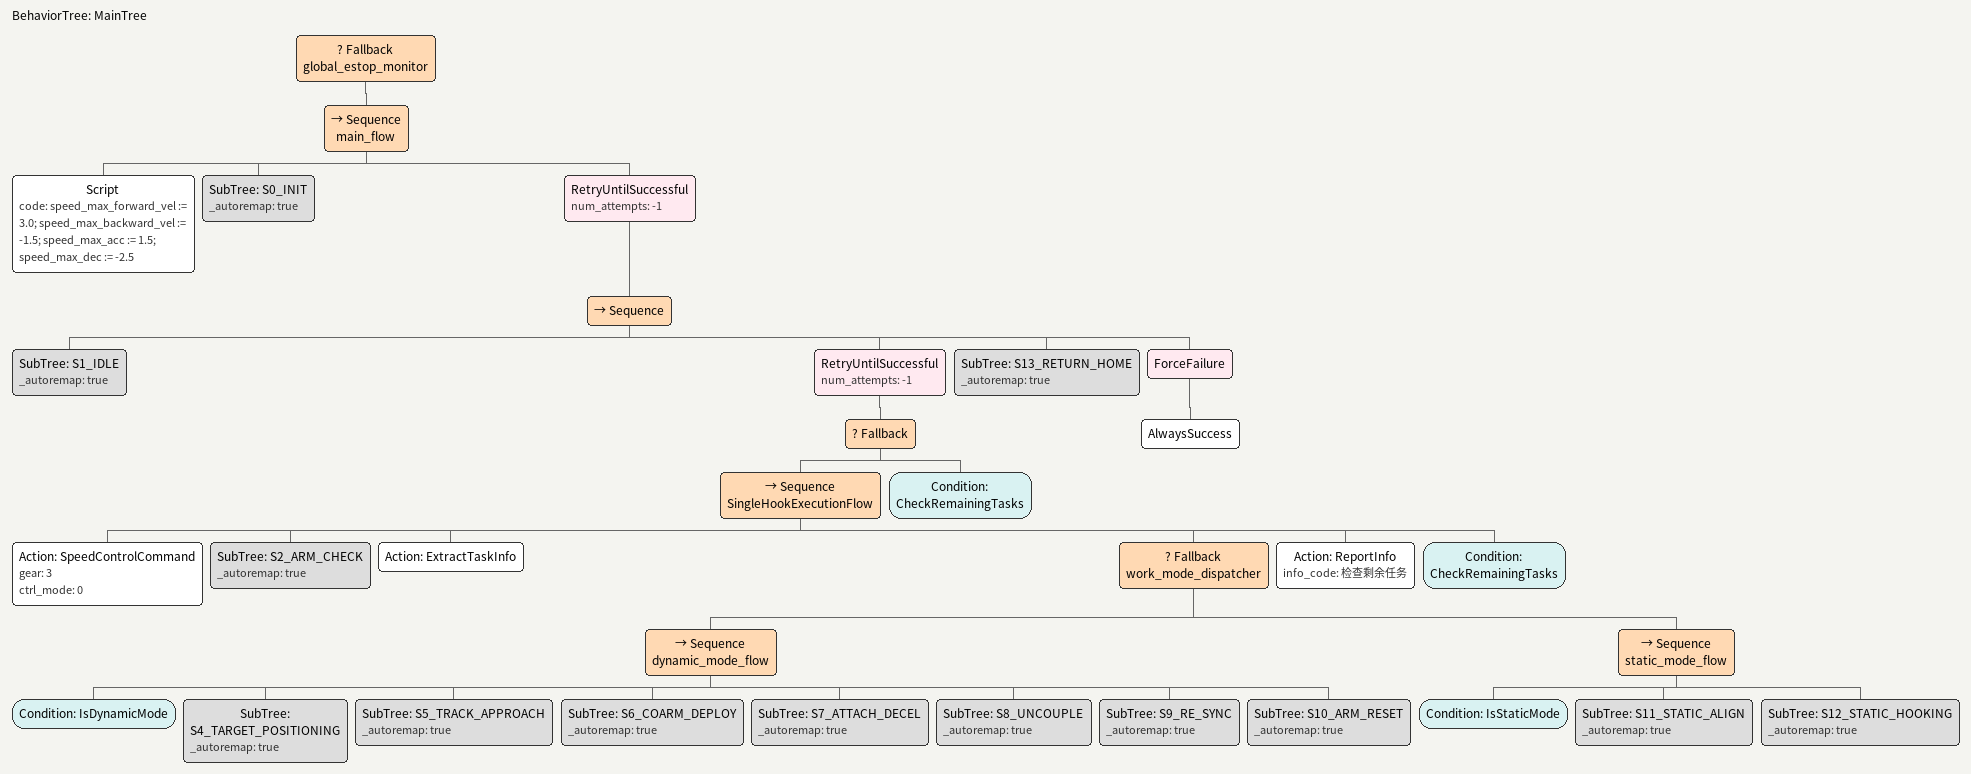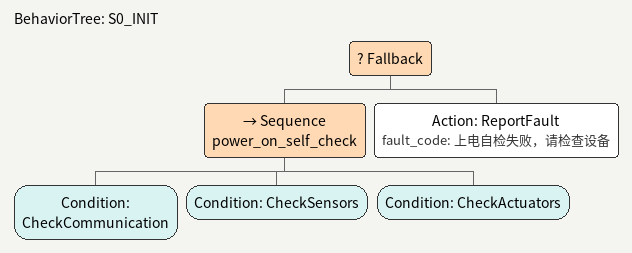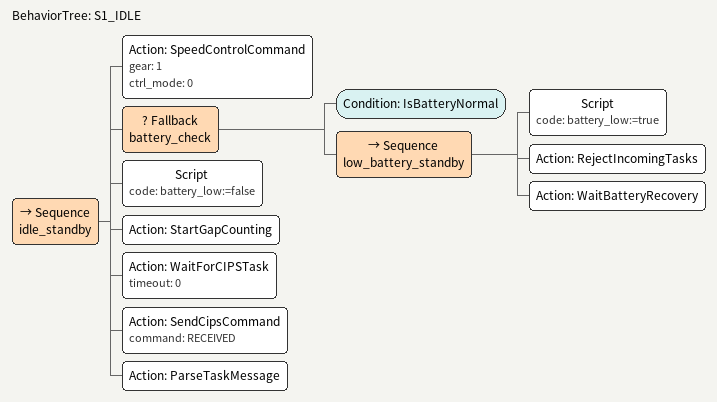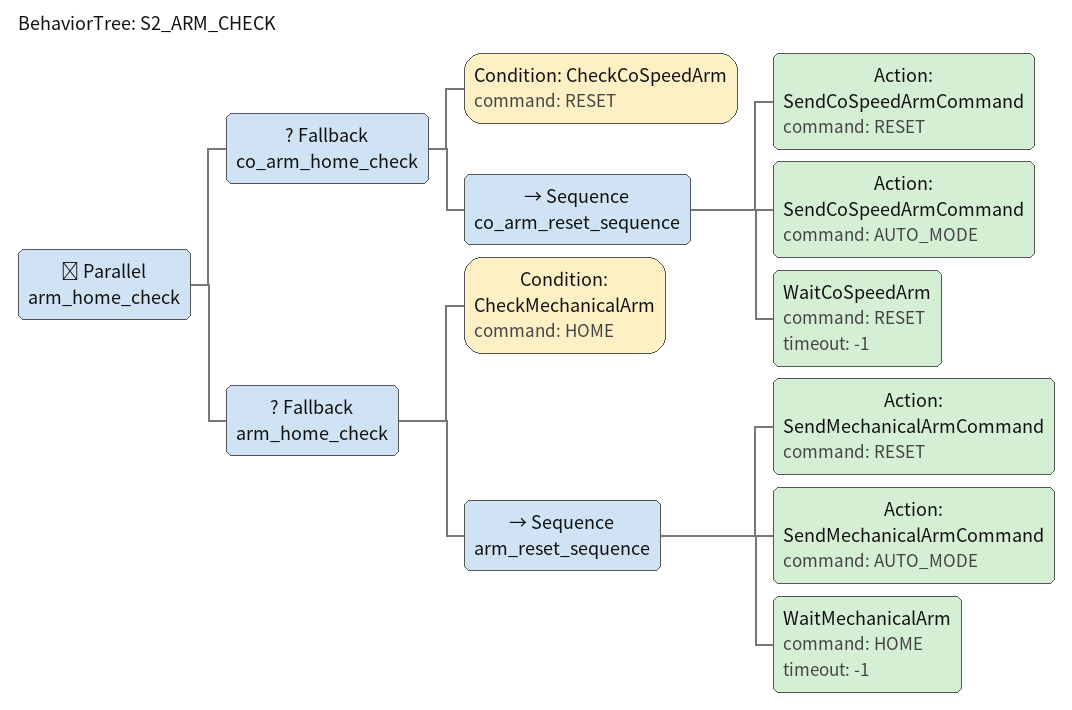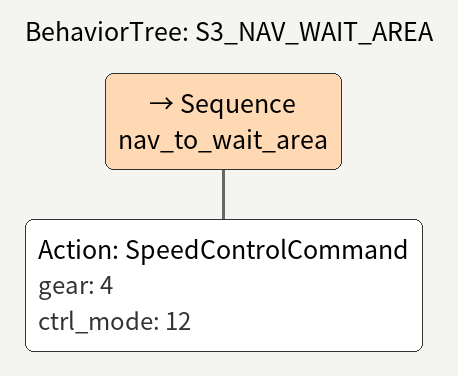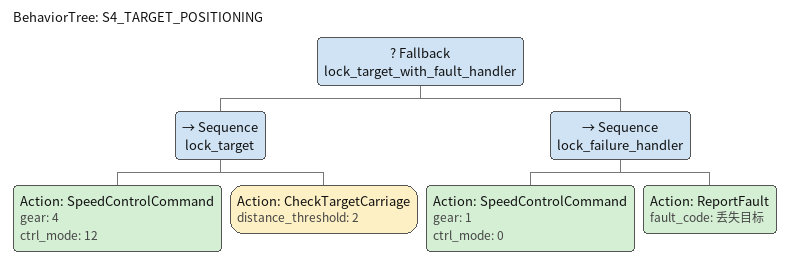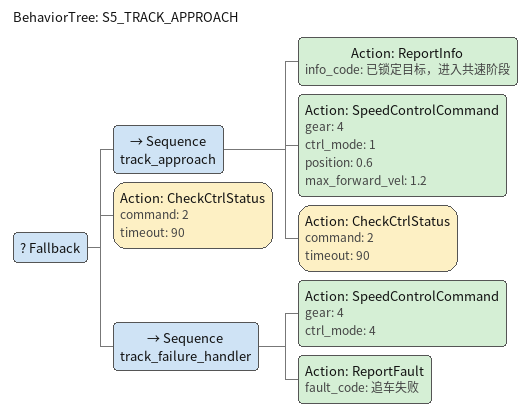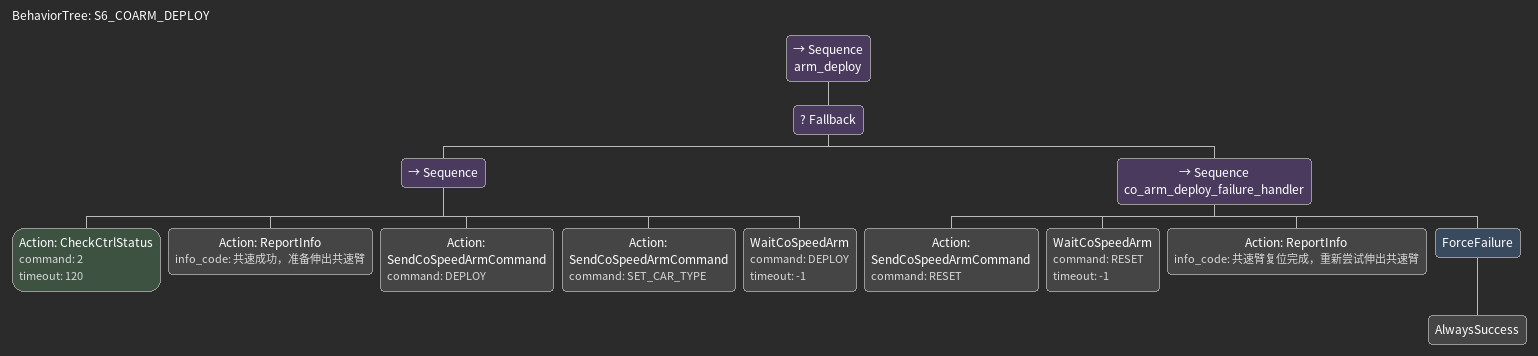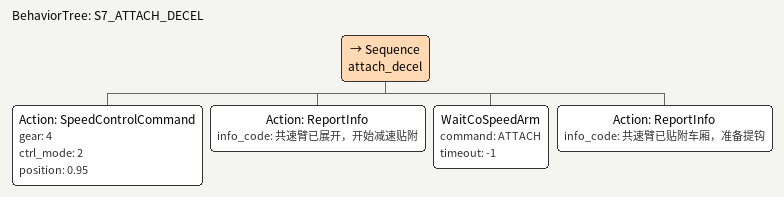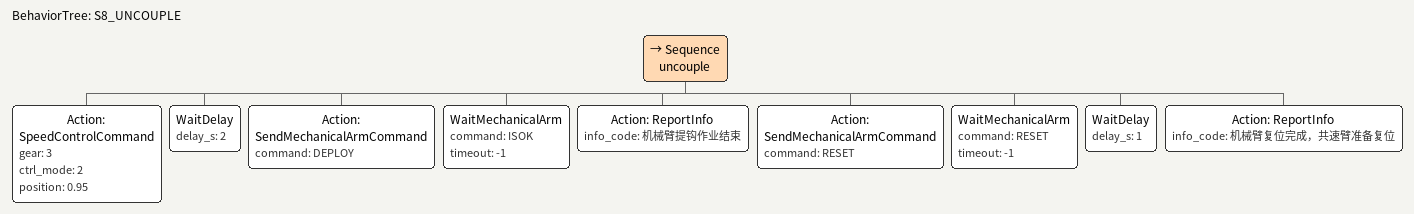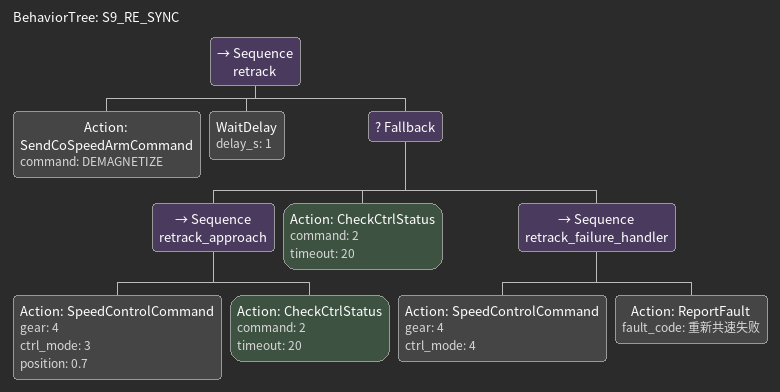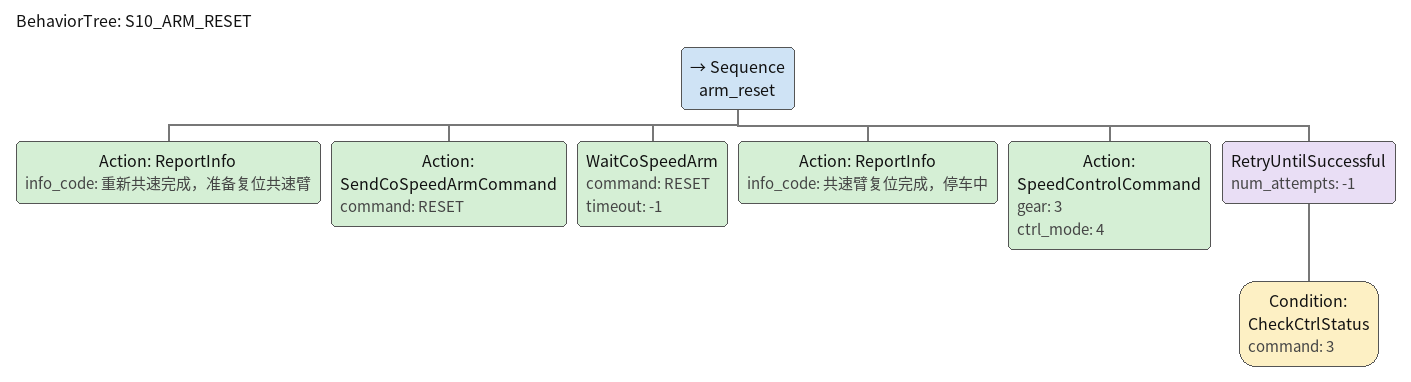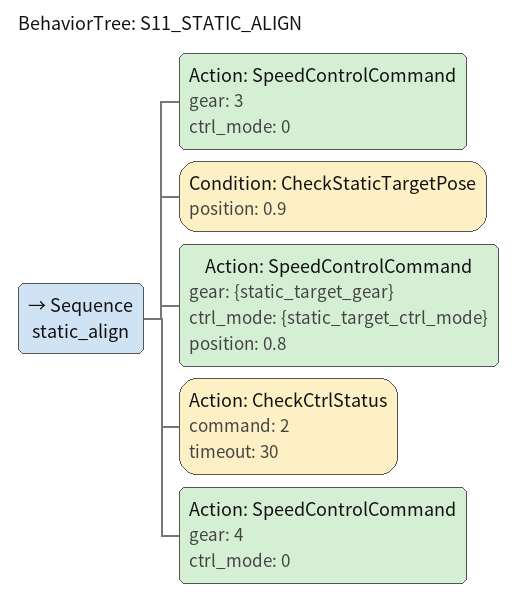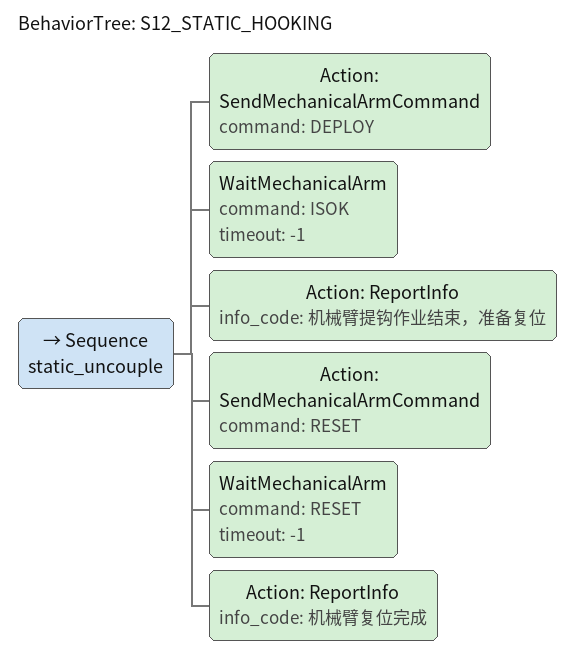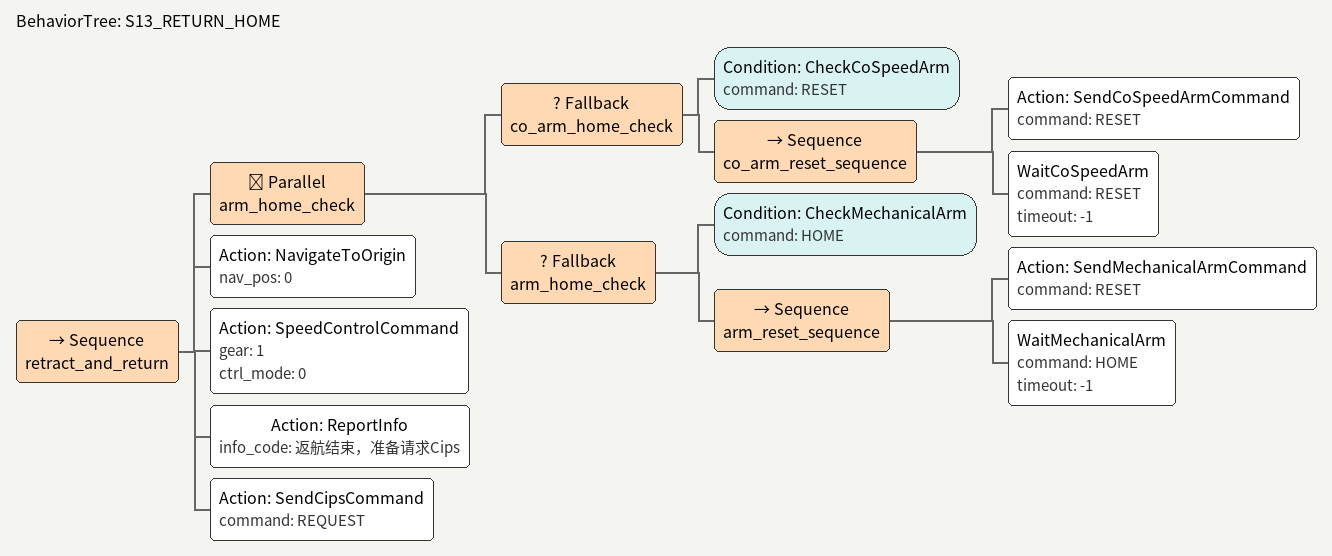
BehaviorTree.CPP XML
<root BTCPP_format="4">

  <BehaviorTree ID="MainTree">
    <Fallback name="global_estop_monitor">

      <!-- ── 第二分支: 主流程 ───
           仅在 E_STOP 未触发时执行 -->
      <Sequence name="main_flow">
        <!-- 一次性写入 /speed_command 限幅默认值 (SpeedControlCommand 字段缺失时回退到这些黑板默认) -->
        <Script code="speed_max_forward_vel := 3.0; speed_max_backward_vel := -1.5; speed_max_acc := 1.5; speed_max_dec := -2.5"/>
        <SubTree ID="S0_INIT" _autoremap="true"/>

        <!-- 外层循环: S1→S13 永久循环
            RetryUntilSuccessful + ForceFailure → FAILURE触发重试 → 回到S1
            tickOnce() 永远返回 RUNNING, 不会触发"任务失败" -->
        <RetryUntilSuccessful num_attempts="-1">
          <Sequence>
            <SubTree ID="S1_IDLE" _autoremap="true"/>

            <RetryUntilSuccessful num_attempts="-1">
              <Fallback>
                <Sequence name="SingleHookExecutionFlow">
                  <Action ID="SpeedControlCommand" gear="3" ctrl_mode="0" />

                  <SubTree ID="S2_ARM_CHECK" _autoremap="true"/>
                  <Action ID="ExtractTaskInfo"/>
                  <Fallback name="work_mode_dispatcher">
                    <!-- ── 动态摘钩模式 (work_mode=1) -->
                    <Sequence name="dynamic_mode_flow">
                      <Condition ID="IsDynamicMode"/>

                      <!-- 根据竞速结果分发: 目标先到→S5; 位置先到→S4→S5 -->

                      <SubTree ID="S4_TARGET_POSITIONING" _autoremap="true"/>
                      <SubTree ID="S5_TRACK_APPROACH" _autoremap="true"/>

                      <SubTree ID="S6_COARM_DEPLOY" _autoremap="true"/>
                      <SubTree ID="S7_ATTACH_DECEL" _autoremap="true"/>
                      <SubTree ID="S8_UNCOUPLE" _autoremap="true"/>
                      <SubTree ID="S9_RE_SYNC"  _autoremap="true"/>
                      <SubTree ID="S10_ARM_RESET" _autoremap="true"/>
                    </Sequence>
                    <!-- ── 静态摘钩模式 (work_mode=0)-->
                    <Sequence name="static_mode_flow">
                      <Condition ID="IsStaticMode"/>
                      <SubTree ID="S11_STATIC_ALIGN" _autoremap="true"/>
                      <SubTree ID="S12_STATIC_HOOKING" _autoremap="true"/>
                    </Sequence>
                  </Fallback>
                  <Action ID="ReportInfo" info_code="检查剩余任务"/>
                  <Condition ID="CheckRemainingTasks"/>
                </Sequence>
                <Condition ID="CheckRemainingTasks"/>
              </Fallback>
            </RetryUntilSuccessful>

            <SubTree ID="S13_RETURN_HOME" _autoremap="true"/>
            <ForceFailure>
              <AlwaysSuccess/>
            </ForceFailure>
          </Sequence>
        </RetryUntilSuccessful>
      </Sequence>

    </Fallback>
  </BehaviorTree>

  <!-- S0: 上电自检 -->
  <BehaviorTree ID="S0_INIT">
    <Fallback>
      <Sequence name="power_on_self_check">
        <Condition ID="CheckCommunication"/>
        <Condition ID="CheckSensors"/>
        <Condition ID="CheckActuators"/>
      </Sequence>
      <Action ID="ReportFault" fault_code="上电自检失败，请检查设备"/>
    </Fallback>
  </BehaviorTree>

  <!--  S1: 空闲待命  -->
  <BehaviorTree ID="S1_IDLE">
    <Sequence name="idle_standby">
      <Action ID="SpeedControlCommand" gear="1" ctrl_mode="0" />
      <Fallback name="battery_check">
        <Condition ID="IsBatteryNormal"/>
        <Sequence name="low_battery_standby">
          <Script code="battery_low:=true"/>
          <Action ID="RejectIncomingTasks"/>
          <Action ID="WaitBatteryRecovery"/>
        </Sequence>
      </Fallback>
      <Script code="battery_low:=false"/>
      <Action ID="StartGapCounting"/>
      <Action ID="WaitForCIPSTask" timeout="0"/>
      <Action ID="SendCipsCommand" command="RECEIVED"/>
      <Action ID="ParseTaskMessage"/>

    </Sequence>
  </BehaviorTree>

  <!--  S2: 双臂复位校验 (两种模式均需要 — co_arm + arm 都检查) -->
  <BehaviorTree ID="S2_ARM_CHECK">
    <Parallel name="arm_home_check">
      <!-- 共速臂(co_arm) Home 位检查 -->
      <Fallback name="co_arm_home_check">
        <Condition ID="CheckCoSpeedArm" command="RESET"/>
        <Sequence name="co_arm_reset_sequence">
          <Action ID="SendCoSpeedArmCommand" command="RESET"/>
          <Action ID="SendCoSpeedArmCommand" command="AUTO_MODE"/>
          <WaitCoSpeedArm command="RESET" timeout="-1"/>
        </Sequence>
      </Fallback>

      <!-- 机械臂(arm) Home 位检查 -->
      <Fallback name="arm_home_check">
        <Condition ID="CheckMechanicalArm" command="HOME"/>
        <Sequence name="arm_reset_sequence">
          <Action ID="SendMechanicalArmCommand" command="RESET"/>
          <Action ID="SendMechanicalArmCommand" command="AUTO_MODE"/>
          <WaitMechanicalArm command="HOME" timeout="-1"/>
        </Sequence>
      </Fallback>

    </Parallel>
  </BehaviorTree>

  <!--  S3: 前往待位区  -->
  <BehaviorTree ID="S3_NAV_WAIT_AREA">
    <Sequence name="nav_to_wait_area">
      <Action ID="SpeedControlCommand" gear="4" ctrl_mode="12"/>
      <!-- 竞速检测: 同时检测"目标到来"与"到达等待位置", 任一先达成即退出 -->
    </Sequence>
  </BehaviorTree>

  <!--  S4: 占位等待  -->
  <BehaviorTree ID="S4_TARGET_POSITIONING">
    <Fallback name="lock_target_with_fault_handler">
      <Sequence name="lock_target">
        <Action ID="SpeedControlCommand" gear="4" ctrl_mode="12"/>

        <Action ID="CheckTargetCarriage" distance_threshold="2"/>
      </Sequence>
      <Sequence name="lock_failure_handler">
        <Action ID="SpeedControlCommand" gear="1" ctrl_mode="0"/>
        <Action ID="ReportFault" fault_code="丢失目标"/>
      </Sequence>
    </Fallback>
  </BehaviorTree>

  <!--  S5: 动态追车与对齐 (动态模式)  -->
  <BehaviorTree ID="S5_TRACK_APPROACH">
    <Fallback>
      <Sequence name="track_approach">
        <Action ID="ReportInfo" info_code="已锁定目标，进入共速阶段"/>
        <Action ID="SpeedControlCommand" gear="4" ctrl_mode="1" position="0.6" max_forward_vel="1.2"/>
        <Action ID="CheckCtrlStatus" command="2" timeout="90"/>

      </Sequence>
      <Action ID="CheckCtrlStatus" command="2" timeout="90"/>
      <Sequence name="track_failure_handler">
        <Action ID="SpeedControlCommand" gear="4" ctrl_mode="4"/>
        <Action ID="ReportFault" fault_code="追车失败"/>
      </Sequence>
    </Fallback>
  </BehaviorTree>

  <!--   S6: 共速臂展开 (动态模式) -->
  <BehaviorTree ID="S6_COARM_DEPLOY">
    <Sequence name="arm_deploy">
        <Fallback>
          <!-- 正常路径: 所有节点成功 → SUCCESS → 退出循环 -->
          <Sequence>
            <Action ID="CheckCtrlStatus" command="2" timeout="120"/>
            <Action ID="ReportInfo" info_code="共速成功，准备伸出共速臂"/>
            <Action ID="SendCoSpeedArmCommand" command="DEPLOY"/>
            <Action ID="SendCoSpeedArmCommand" command="SET_CAR_TYPE"/>
            <WaitCoSpeedArm command="DEPLOY" timeout="-1"/>
          </Sequence>
          <!-- 恢复路径: 任一节点失败 → 复位 → ForceFailure → 回到 CheckCtrlStatus -->
          <Sequence name="co_arm_deploy_failure_handler">
            <Action ID="SendCoSpeedArmCommand" command="RESET"/>
            <WaitCoSpeedArm command="RESET" timeout="-1"/>
            <Action ID="ReportInfo" info_code="共速臂复位完成，重新尝试伸出共速臂"/>
            <ForceFailure>
              <AlwaysSuccess/>
            </ForceFailure>
          </Sequence>
        </Fallback>
    </Sequence>
  </BehaviorTree>

  <!--  S7: 微减速贴附 (动态模式) -->
  <BehaviorTree ID="S7_ATTACH_DECEL">
    <Sequence name="attach_decel">
      <Action ID="SpeedControlCommand" gear="4" ctrl_mode="2" position="0.95"/>
      <Action ID="ReportInfo" info_code="共速臂已展开，开始减速贴附"/>
      <WaitCoSpeedArm command="ATTACH" timeout="-1"/>
      <Action ID="ReportInfo" info_code="共速臂已贴附车厢，准备提钩"/>
    </Sequence>
  </BehaviorTree>

  <!--  S8: 空档从动与提钩 (动态模式) -->
  <BehaviorTree ID="S8_UNCOUPLE">
    <Sequence name="uncouple">
      <Action ID="SpeedControlCommand" gear="3" ctrl_mode="2" position="0.95"/>
      <WaitDelay delay_s="2"/>
      <Action ID="SendMechanicalArmCommand" command="DEPLOY"/>
      <WaitMechanicalArm command="ISOK" timeout="-1"/>
      <Action ID="ReportInfo" info_code="机械臂提钩作业结束"/>
      <Action ID="SendMechanicalArmCommand" command="RESET"/>
      <WaitMechanicalArm command="RESET" timeout="-1"/>
      <WaitDelay delay_s="1"/>
      <Action ID="ReportInfo" info_code="机械臂复位完成，共速臂准备复位"/>
    </Sequence>
  </BehaviorTree>

  <!--  S9: 重新共速 (动态模式) -->
  <BehaviorTree ID="S9_RE_SYNC">
    <Sequence name="retrack">
      <Action ID="SendCoSpeedArmCommand" command="DEMAGNETIZE"/>
      <WaitDelay delay_s="1"/>
      <Fallback>
        <Sequence name="retrack_approach">
          <Action ID="SpeedControlCommand" gear="4" ctrl_mode="3" position="0.7"/>
          <Action ID="CheckCtrlStatus" command="2" timeout="20"/>
        </Sequence>
        <Action ID="CheckCtrlStatus" command="2" timeout="20"/>
        <Sequence name="retrack_failure_handler">
          <Action ID="SpeedControlCommand" gear="4" ctrl_mode="4"/>
          <Action ID="ReportFault" fault_code="重新共速失败"/>
        </Sequence>
      </Fallback>
    </Sequence>
  </BehaviorTree>

  <!--  S10: 共速臂复位 + 任务分发 (动态模式) -->
  <BehaviorTree ID="S10_ARM_RESET">
    <Sequence name="arm_reset">
      <Action ID="ReportInfo" info_code="重新共速完成，准备复位共速臂"/>
      <Action ID="SendCoSpeedArmCommand" command="RESET"/>
      <WaitCoSpeedArm command="RESET" timeout="-1"/>
      <Action ID="ReportInfo" info_code="共速臂复位完成，停车中"/>
      <Action ID="SpeedControlCommand" gear="3" ctrl_mode="4"/>
      <RetryUntilSuccessful num_attempts="-1">
        <Condition ID="CheckCtrlStatus" command="3"/>
      </RetryUntilSuccessful>
    </Sequence>
  </BehaviorTree>

  <!--  S11_STATIC_ALIGN: 静态对齐 (静态模式)
       流程:
         1. 解除驻车制动
         2. CheckStaticTargetPose根据 train_id detect_id 计算静态目标
         3. PID 闭环控制
         4. 确认到达 (位置误差 < tolerance) -->
  <BehaviorTree ID="S11_STATIC_ALIGN">
    <Sequence name="static_align">
      <Action ID="SpeedControlCommand" gear="3" ctrl_mode="0" />
      <Condition ID="CheckStaticTargetPose" position="0.9"/>
      <Action ID="SpeedControlCommand" gear="{static_target_gear}" ctrl_mode="{static_target_ctrl_mode}" position="0.8" />
      <Action ID="CheckCtrlStatus" command="2" timeout="30"/>
      <Action ID="SpeedControlCommand" gear="4" ctrl_mode="0"/>
    </Sequence>
  </BehaviorTree>
  <!-- S12_STATIC_HOOKING: 静态摘钩 — 纯机械臂操作 (静态模式)
        仅使用机械臂提钩, 不使用共速臂, 不空档从动. -->
  <BehaviorTree ID="S12_STATIC_HOOKING">
    <Sequence name="static_uncouple">
      <!-- 1. 向 arm (机械臂) 发送开始工作信号: 唤醒进入就绪状态 -->
      <Action ID="SendMechanicalArmCommand" command="DEPLOY"/>
      <WaitMechanicalArm command="ISOK" timeout="-1"/>
      <Action ID="ReportInfo" info_code="机械臂提钩作业结束，准备复位"/>
      <Action ID="SendMechanicalArmCommand" command="RESET"/>
      <WaitMechanicalArm command="RESET" timeout="-1"/>
      <Action ID="ReportInfo" info_code="机械臂复位完成"/>
    </Sequence>
  </BehaviorTree>

  <!-- S13: 返航结束 (两种模式共用 — 均需确认 co_arm + arm 在 Home 位) -->
  <BehaviorTree ID="S13_RETURN_HOME">
    <Sequence name="retract_and_return">
      <Parallel name="arm_home_check">
        <Fallback name="co_arm_home_check">
          <Condition ID="CheckCoSpeedArm" command="RESET"/>
          <Sequence name="co_arm_reset_sequence">
            <Action ID="SendCoSpeedArmCommand" command="RESET"/>
            <WaitCoSpeedArm command="RESET" timeout="-1"/>
          </Sequence>
        </Fallback>
        <Fallback name="arm_home_check">
          <Condition ID="CheckMechanicalArm" command="HOME"/>
          <Sequence name="arm_reset_sequence">
            <Action ID="SendMechanicalArmCommand" command="RESET"/>
            <WaitMechanicalArm command="HOME" timeout="-1"/>
          </Sequence>
        </Fallback>
      </Parallel>

      <Action ID="NavigateToOrigin" nav_pos="0"/>
      <Action ID="SpeedControlCommand" gear="1" ctrl_mode="0"/>
      <Action ID="ReportInfo" info_code="返航结束，准备请求Cips"/>
      <Action ID="SendCipsCommand" command="REQUEST"/>
    </Sequence>
  </BehaviorTree>

</root>
